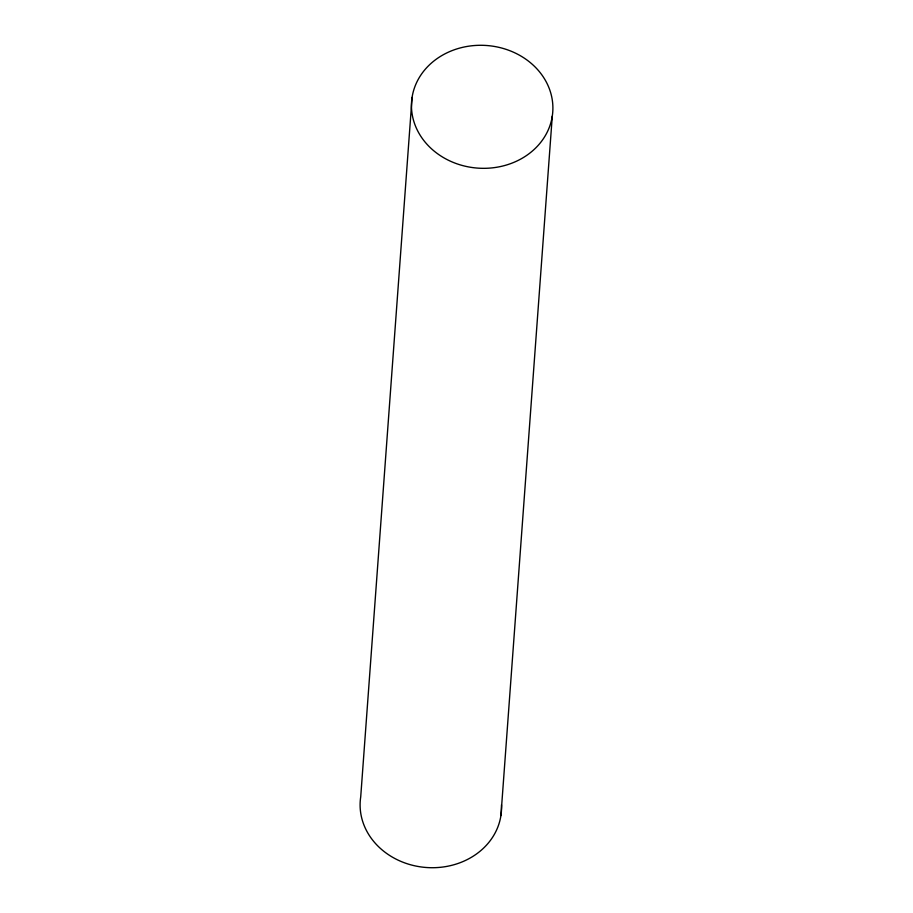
<?xml version="1.0" encoding="UTF-8"?>
<svg xmlns="http://www.w3.org/2000/svg" width="913" height="913" viewBox="0 0 913 913"><rect width="100%" height="100%" fill="white"/><g stroke="black" fill="none" stroke-linecap="round" stroke-linejoin="round"><path stroke-width="1.37" d="M412.071 97.463L360.715 796.855A70.769 61.468 4.2 0 0 427.683 867.59A70.769 61.468 4.2 0 0 501.477 804.821M500.929 815.537L552.285 116.145A70.769 61.468 4.2 0 0 455.176 49.473A70.769 61.468 4.2 0 0 439.073 154.799A70.769 61.468 4.2 0 0 552.285 116.145"/></g></svg>
